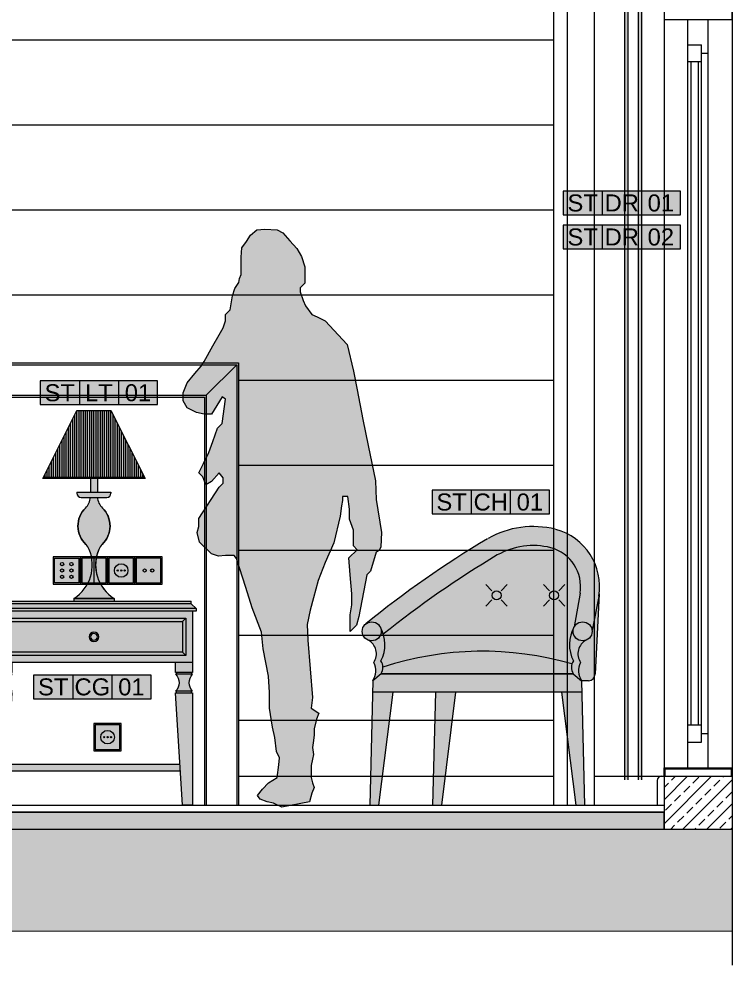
# Model space of a CAD drawing. Header units: centimetres. Extents: x -3207095 to 15275363, y -32656 to 4798027.
# Drawn here: x 706098.9 to 706413.2, y 4470486.1 to 4470903.3 of the extents above; entities that cross this region are included whole.
import ezdxf
from ezdxf.enums import TextEntityAlignment as Align

# ---------------------------------------------------------------- set-up
doc = ezdxf.new("R2010")
doc.units = ezdxf.units.CM
doc.linetypes.add('DUZ', pattern=[500, 500])
doc.layers.get('0').update_dxf_attribs({"color": 1, "linetype": 'DUZ'})
for name, color, linetype in [('a_duvar_gazbeton', 3, 'Continuous'), ('a_duvar_kagidi', 33, 'Continuous'), ('a_duvar_tarama', 253, 'Continuous'), ('a_gorunus', 233, 'Continuous'), ('a_kolon', 4, 'Continuous'), ('a_kolon_tarama', 252, 'Continuous'), ('a_mobilya', 1, 'Continuous'), ('a_mobilya_tarama', 253, 'Continuous'), ('a_olcu', 30, 'Continuous'), ('a_pencere', 5, 'Continuous'), ('a_yazi', 105, 'Continuous'), ('a_zemin_kaplama', 30, 'Continuous')]:
    doc.layers.add(name, color=color, linetype=linetype)
doc.layers.add('iç duvar', color=7, linetype='Continuous', lineweight=50)
doc.styles.add('KOD', font='arial.ttf')

# ---------------------------------------------------------------- blocks, each defined once
blk = doc.blocks.new('a_cerceve')
blk.add_line((4625, 0), (4745, 0))
for points in [[(0, 0), (0, 2679.999999999999), (4745, 2679.999999999999), (4745, 0)], [(80, 0), (80, 2599.999999999999), (4665, 2599.999999999999), (4665, 0)], [(120, 0), (120, 2559.999999999999), (4625, 2559.999999999999), (4625, 4.547473508864641e-13)]]:
    blk.add_lwpolyline(points)
blk = doc.blocks.new('a_komodin2')
at = {"true_color": 0xffffff}
h = blk.add_hatch(color=7, dxfattribs=at)
h.paths.add_polyline_path([(550.0000000000018, 450.0000000000018), (550.0000000000018, 540.0000000000018), (30, 540.0000000000018), (30.00000000000001, 450.0000000000019)], flags=0)
h.paths.add_polyline_path([(304.0000000000009, 495.0000000000018, -1), (276.0000000000009, 495.0000000000018, -1)], flags=0)
h.paths.add_polyline_path([(300.0000000000009, 495.0000000000018, -1), (280.0000000000009, 495.0000000000018, -1)], flags=0)
h.paths.add_polyline_path([(560.0000000000017, 440.0000000000017), (550.0000000000018, 450.0000000000018), (29.99999999999999, 450.0000000000018), (20.00000000000002, 440.0000000000018)], flags=16)
h.paths.add_polyline_path([(580.0000000000018, 420.0000000000019), (580.0000000000017, 570.0000000000018), (9.094947017729282e-13, 570.0000000000018), (0, 420.0000000000018)])
h.paths.add_polyline_path([(20, 440.0000000000018), (20, 550.0000000000017), (560.0000000000018, 550.0000000000018), (560.0000000000018, 440.0000000000018)], flags=16)
h.paths.add_polyline_path([(30, 450.0000000000019), (30, 540.0000000000018), (550.0000000000018, 540.0000000000018), (550.0000000000018, 450.0000000000019)], flags=0)
h.paths.add_polyline_path([(20, 440.0000000000018), (30, 450.0000000000018), (30, 540.0000000000018), (20, 550.0000000000018)], flags=0)
h.paths.add_polyline_path([(20, 550.0000000000018), (30.00000000000007, 540.0000000000018), (550.0000000000017, 540.0000000000018), (560.0000000000018, 550.0000000000018)], flags=0)
h.paths.add_polyline_path([(550.0000000000018, 450.0000000000018), (560.0000000000019, 440.0000000000017), (560.0000000000018, 550.0000000000018), (550.0000000000018, 540.0000000000018)], flags=16)
h.paths.add_polyline_path([(590.0000000000018, 570.0000000000019), (590.0000000000017, 578.0000000000018), (-10, 578.0000000000018), (-9.99999999999909, 570.0000000000018)])
h.paths.add_polyline_path([(590.0000000000018, 578.0000000000018), (576.0000000000001, 592.0000000000036), (3.999999999999075, 592.0000000000017), (-9.99999999999907, 578.0000000000019)])
h.paths.add_polyline_path([(576.0000000000018, 592.0000000000036), (576.0000000000036, 600.0000000000036), (3.999999999998181, 600.0000000000019), (3.999999999999091, 592.0000000000018)])
h.paths.add_polyline_path([(580.0000000000018, 390.0000000000018), (580.0000000000018, 420.0000000000019), (530.0000000000018, 420.0000000000019), (530.0000000000019, 390.0000000000019)])
h.paths.add_polyline_path([(577.0000000000018, 385.0000000000018), (577.0000000000018, 390.0000000000018), (533.0000000000018, 390.0000000000019), (533.0000000000018, 385.0000000000018)])
h.paths.add_polyline_path([(530.0000000000018, 385.0000000000018, -0.4000000000000293), (530.0000000000018, 335.0000000000018), (580.0000000000018, 335.0000000000018, -0.4000000000000293), (580.0000000000028, 385.0000000000018)])
h.paths.add_polyline_path([(533.0000000000018, 335.0000000000018), (533.0000000000018, 330.0000000000018), (577.0000000000018, 330.0000000000018), (577.0000000000018, 335.0000000000018)])
h.paths.add_polyline_path([(530.0000000000018, 330.0000000000018), (550.0000000000018, 1.818989403545858e-12), (580.0000000000019, -5.347430222565027e-27), (580.0000000000018, 330.0000000000018)])
h.paths.add_polyline_path([(0, 420.0000000000018), (0, 390.0000000000018), (50, 390.0000000000018), (50, 420.0000000000019)])
h.paths.add_polyline_path([(47, 390.0000000000018), (3, 390.0000000000019), (3, 385.0000000000018), (47, 385.0000000000019)])
h.paths.add_polyline_path([(0, 385.0000000000018, -0.4000000000000293), (-4.412470389070222e-12, 335.0000000000018), (50, 335.0000000000018, -0.4000000000000293), (50, 385.0000000000018)])
h.paths.add_polyline_path([(47, 330.0000000000018), (47, 335.0000000000018), (3, 335.0000000000018), (3, 330.0000000000018)])
h.paths.add_polyline_path([(0, 330.0000000000018), (0, -5.514537417020017e-26), (30, 1.818989403545747e-12), (50, 330.0000000000018)])
h = blk.add_hatch(color=7, dxfattribs=at)
h.paths.add_polyline_path([(550.0000000000018, 450.0000000000018), (550.0000000000018, 540.0000000000018), (30, 540.0000000000018), (30.00000000000001, 450.0000000000019)])
h.paths.add_polyline_path([(276.0000000000009, 495.0000000000018, -1), (304.0000000000009, 495.0000000000018, -1)], flags=16)
h.paths.add_polyline_path([(280.0000000000009, 495.0000000000018, -1), (300.0000000000009, 495.0000000000018, -1)], flags=0)
blk.add_hatch(color=7, dxfattribs=at).paths.add_polyline_path([(37.27272727272728, 120.0000000000018), (36.06060606060596, 99.99999999999999), (543.9393939393959, 99.99999999999817), (542.7272727272747, 120)])
for p, q in [((-9.99999999999909, 578.0000000000018), (3.999999999999091, 592.0000000000018)), ((576.0000000000036, 600.0000000000036), (3.999999999999091, 600.0000000000018)), ((3.999999999999091, 592.0000000000018), (3.999999999998181, 600.0000000000036)), ((3.999999999999091, 592.0000000000018), (576.0000000000018, 592.0000000000036)), ((576.0000000000018, 592.0000000000018), (576.0000000000036, 600.0000000000036)), ((590.0000000000018, 578.0000000000018), (576.0000000000018, 592.0000000000018)), ((-10, 578), (-9.99999999999909, 570.0000000000018)), ((-9.99999999999909, 578.0000000000018), (590.0000000000018, 578.0000000000018)), ((-9.99999999999909, 570.0000000000018), (590.0000000000018, 570.0000000000018)), ((9.094947017729282e-13, 570.0000000000018), (0, 420.0000000000018)), ((580.0000000000018, 570.0000000000018), (580.0000000000018, 420.0000000000018)), ((590.0000000000018, 578), (590.0000000000018, 570.0000000000018)), ((30, 540.0000000000018), (20, 550.0000000000018)), ((550.0000000000018, 540.0000000000018), (560.0000000000018, 550.0000000000018)), ((30, 450.0000000000018), (20, 440.0000000000018)), ((550.0000000000018, 450.0000000000018), (560.0000000000018, 440.0000000000018)), ((0, 420.0000000000018), (580.0000000000018, 420.0000000000018)), ((3, 390.0000000000018), (3, 385.0000000000018)), ((47, 390.0000000000018), (47, 385.0000000000018)), ((533.0000000000018, 390.0000000000018), (533.0000000000018, 385.0000000000018)), ((577.0000000000018, 390.0000000000018), (577.0000000000018, 385.0000000000018)), ((0, 385.0000000000018), (50, 385.0000000000018)), ((580.0000000000018, 385.0000000000018), (530.0000000000018, 385.0000000000018)), ((0, 335.0000000000018), (50, 335.0000000000018)), ((3, 330.0000000000055), (3, 335.0000000000055)), ((47, 330.0000000000055), (47, 335.0000000000055)), ((580.0000000000018, 335.0000000000018), (530.0000000000018, 335.0000000000018)), ((533.0000000000018, 330.0000000000055), (533.0000000000018, 335.0000000000055)), ((577.0000000000018, 330.0000000000055), (577.0000000000018, 335.0000000000055)), ((0, 330.0000000000018), (0, 1.818989403545856e-12)), ((50, 330.0000000000018), (0, 330.0000000000018)), ((30, 1.818989403545856e-12), (50, 330.0000000000018)), ((550.0000000000018, 1.818989403545856e-12), (530.0000000000018, 330.0000000000018)), ((530.0000000000018, 330.0000000000018), (580.0000000000018, 330.0000000000018)), ((580.0000000000018, 330.0000000000018), (580.0000000000018, 1.818989403545856e-12)), ((37.27272727272702, 120.0000000000018), (542.7272727272757, 120)), ((36.06060606060691, 100), (543.9393939393958, 99.99999999999818)), ((9.094947017729282e-13, 0), (30.00000000000182, 1.818989403545856e-12)), ((550.0000000000018, 1.818989403545856e-12), (580.0000000000018, 0))]:
    blk.add_line(p, q)
for points in [[(20, 440.0000000000018), (560.0000000000018, 440.0000000000018), (560.0000000000018, 550.0000000000018), (20, 550.0000000000018)], [(30, 450.0000000000018), (550.0000000000018, 450.0000000000018), (550.0000000000018, 540.0000000000018), (30, 540.0000000000018)]]:
    blk.add_lwpolyline(points, close=True)
for points in [[(0, 420.0000000000018), (0, 390.0000000000018), (50, 390.0000000000018), (50, 420.0000000000018)], [(580.0000000000018, 420.0000000000018), (580.0000000000018, 390.0000000000018), (530.0000000000018, 390.0000000000018), (530.0000000000018, 420.0000000000018)]]:
    blk.add_lwpolyline(points)
for radius in [14, 10]:
    blk.add_circle((290.0000000000009, 495.0000000000018), radius)
for centre, start, end in [((-26.25, 360.0000000000036), 316.3971810273251, 43.60281897267487), ((76.25, 360.0000000000036), 136.3971810273251, 223.6028189726749), ((503.7500000000018, 360.0000000000036), 316.3971810273251, 43.60281897267487), ((606.2500000000018, 360.0000000000036), 136.3971810273251, 223.6028189726749)]:
    blk.add_arc(centre, 36.24999999999809, start, end)
blk = doc.blocks.new('a_abajur1')
h = blk.add_hatch(color=255)
h.paths.add_polyline_path([(50.00000000003637, 559.9999999999964), (-49.99999999996361, 560.0000000000001), (-147.9999999999636, 363.9999999999999), (148.0000000000363, 364.0000000000001)])
h.paths.add_polyline_path([(-147.9999999999636, 364), (-149.9999999999636, 360), (150.0000000000363, 360.0000000000001), (148.0000000000363, 364)])
h.paths.add_polyline_path([(10.00000000003638, 360), (-9.99999999996362, 360), (-9.99999999996362, 320), (10.00000000003638, 320)])
h.paths.add_polyline_path([(-49.99999999996361, 320), (-49.99999999995998, 316.9999999999952, 0.4142135623729786), (-37.99999999995998, 305), (38.00000000004002, 305, 0.4142135623730951), (50.00000000004002, 317), (50.00000000003638, 320)])
h.paths.add_polyline_path([(59.10286907512637, 0), (59.10286907512636, 7.725167953492772), (-59.10286907513001, 7.725167953477651), (-59.10286907513001, 0)])
h = blk.add_hatch(color=256)
h.set_gradient(color1=(170, 163, 157), one_color=1, tint=1, name='SPHERICAL')
edge = h.paths.add_edge_path()
edge.add_line((59.10286907510385, 7.725167953492772), (-59.10286907504773, 7.725167953477651))
edge.add_arc((-121.3724852285196, 106.199195644806), 116.5102537361121, 302.3070331649047, 383.0102386055269)
edge.add_arc((-60.15411875801988, 132.1977621198983), 49.99999999974303, 23.01023860552681, 33.26641127025412)
edge.add_arc((-60.1541187587986, 132.1977621193874), 50.00000000067435, 33.2664112702541, 43.52258393470186)
edge.add_arc((27.17944192520725, 220.6332963992799), 74.33292294999815, 180.5580216480484, 226.5944957783923, ccw=False)
edge.add_arc((27.17944192482288, 220.6332963993544), 74.33292294961451, 134.5215475175833, 180.5580216481086, ccw=False)
edge.add_arc((-59.99999999996678, 309.2810297876191), 49.99999999999942, 314.5215475177043, 334.8049175142278)
edge.add_arc((-59.99999999996693, 309.2810297876193), 49.99999999999965, 334.8049175142276, 355.0882875107403)
edge.add_line((-10.18360928408425, 305), (10.18360928415628, 305))
edge.add_arc((60.00000000003622, 309.2810297876532), 49.99999999999983, 184.9117124892986, 225.4784524823047)
edge.add_arc((-27.17944192510955, 220.6332963992223), 74.3329229499823, 4.837374945054762e-11, 45.47845248230482, ccw=False)
edge.add_arc((-27.17944192496307, 220.6332963992223), 74.33292294983582, -46.59449577822659, 4.837374945054762e-11, ccw=False)
edge.add_arc((50.43560021878586, 138.5734830713883), 38.61798554750602, 133.4055042217733, 160.0616732376249)
edge.add_arc((121.3724852285991, 106.1991956448061), 116.5102537361116, 156.989761394521, 180)
edge.add_arc((121.3724852286001, 106.1991956448061), 116.5102537361126, 180, 197.3413641148012)
edge.add_arc((121.3724852285997, 106.199195644806), 116.5102537361122, 197.3413641148013, 237.6929668350813)
at = {"layer": 'a_mobilya_tarama'}
h = blk.add_hatch(dxfattribs=at)
h.set_pattern_fill('LINE', color=256, scale=50, angle=90, style=0)
h.set_pattern_definition([(90, (-30334.93289985716, 1322.436770506682), (-6.25, 3.827021247335479e-16), [])])
h.paths.add_polyline_path([(50.00000000003635, 559.9999999999964), (-49.99999999996363, 560.0000000000001), (-147.9999999999637, 363.9999999999999), (148.0000000000363, 364)])
for p, q in [((-147.9999999999636, 364), (148.0000000000364, 364)), ((-9.99999999996362, 360), (-9.99999999996362, 320)), ((10.00000000003638, 360), (10.00000000003638, 320)), ((-49.99999999996362, 320), (50.00000000003638, 320)), ((-49.99999999996362, 320), (-49.99999999995998, 316.9999999999952)), ((50.00000000003638, 320), (50.00000000004002, 317)), ((-37.99999999995998, 305), (38.00000000004002, 305)), ((-59.10286907513, 7.725167953425625), (-59.10286907513, 0)), ((-59.10286907513364, 7.725167953424261), (59.10286907512636, 7.725167953479286)), ((-59.10286907513, 0), (59.10286907512636, 0)), ((59.10286907512636, 7.725167953477467), (59.10286907512636, 0))]:
    blk.add_line(p, q)
blk.add_lwpolyline([(150.0000000000364, 360), (-149.9999999999636, 360), (-49.99999999996362, 560), (50.00000000003638, 559.9999999999964), (150.0000000000364, 360)])
blk.add_lwpolyline([(59.10286907510385, 7.725167953492772), (-59.10286907504774, 7.725167953477651, 0.3674489153047817), (-14.13236795186582, 151.7425428224429, 0.04478089291378531), (-18.34766508170247, 159.6243993724713, 0.04478089291256307), (-23.89896925508256, 166.6297840543629, -0.2036180408128811), (-47.14995565554071, 219.9093560885779, -0.2036180408137054), (-24.94112747582037, 273.6316895786392, 0.08873469781123534), (-14.7568203792887, 287.9959482089405, 0.0887346978111884), (-10.18360928408425, 305), (10.18360928415628, 305, 0.1788778523913778), (24.94112747589516, 273.6316895786675, -0.2010835148480165), (47.15348102487275, 220.6332963992852, -0.2061550811380983), (23.89896925537131, 166.6297840545709, 0.1168368065952106), (14.13236795190774, 151.7425428223532, 0.100739832702678), (4.86223149248751, 106.199195644806, 0.07581071109452893), (10.15810442322541, 71.47167445871442, 0.1779092650266336), (59.10286907510385, 7.725167953492772, 1.93659136221461)], format="xyb")
for centre, radius, start, end in [((-37.99999999995998, 317), 12, 180.0000000000261, 270), ((38.00000000004002, 317), 12, 270, 0), ((-59.99999999996726, 309.2810297876194), 50, 314.5215475177045, 355.0882875107508), ((60.00000000003638, 309.2810297876533), 50, 184.9117124892881, 225.4784524823046), ((27.17944192520736, 220.63329639928), 74.33292294999825, 134.5215475177045, 226.5944957783923), ((-27.17944192510913, 220.6332963992852), 74.33292294998188, 313.4055042218218, 45.47845248230464), ((-121.3724852285195, 106.199195644806), 116.510253736112, 302.3070331649047, 23.01023860552686), ((-60.15411875825157, 132.197762119783), 50, 23.01023860552686, 43.52258393491108), ((121.3724852285995, 106.199195644806), 116.510253736112, 156.9897613945211, 237.6929668350814), ((60.15411875833161, 132.197762119783), 50, 136.4774160652986, 156.9897613945211)]:
    blk.add_arc(centre, radius, start, end)
blk = doc.blocks.new('a_perde_kesit')
h = blk.add_hatch(color=255)
h.paths.add_polyline_path([(29.25000000002183, 9.094947017729282e-13), (-29.2500000000291, 0), (-29.2500000000291, -20.00000000000091), (-25.25000000001455, -20), (-25.25000000001455, -18.0000000000291), (-27.25000000005821, -18.0000000000291), (-27.25000000005821, -10.99999999998545), (-11.25, -10.99999999998545), (-11.25, -18.00000000002819), (-13.2499999999709, -18.0000000000291), (-13.2499999999709, -20), (-9.250000000029104, -20), (-9.250000000029104, -10.99999999998545), (12.24999999991269, -10.99999999998545), (12.24999999991269, -20), (16.25, -20), (16.25, -18.0000000000291), (14.24999999995634, -18.0000000000291), (14.24999999995634, -10.99999999998545), (27.24999999998545, -10.99999999998545), (27.24999999998545, -18.0000000000291), (25.24999999994179, -18.0000000000291), (25.24999999994179, -20), (29.24999999995634, -20.00000000000091)])
h.paths.add_polyline_path([(-17.25000000002183, -12.5), (-21.25000000003638, -12.5), (-21.25000000003638, -20.50000000003001), (-17.25000000002183, -20.50000000003092)])
h.paths.add_polyline_path([(22.74999999997817, -12.50000000000091), (18.74999999996362, -12.50000000000091), (18.74999999996362, -20.5000000000291), (22.74999999997817, -20.50000000003001)])
h.paths.add_polyline_path([(26.74999999999272, -11.50000000001364), (14.74999999998545, -11.50000000001364), (14.74999999998545, -12.50000000000091), (26.74999999999272, -12.50000000000091)], flags=17)
h.paths.add_polyline_path([(-13.25000000000728, -11.50000000001364), (-25.25000000001455, -11.50000000001455), (-25.25000000001455, -12.50000000000091), (-13.25000000000728, -12.49999999999909)], flags=17)
h.paths.add_polyline_path([(-13.25000000000728, -20.5000000000291), (-25.25000000001455, -20.50000000003001), (-25.25000000000728, -21.50000000001364), (-13.25000000000728, -21.50000000001455)])
h.paths.add_polyline_path([(-18.75000000003638, -21.50000000001455), (-19.75000000002183, -21.50000000001455), (-19.75000000002183, -33.5000000000573), (-18.75000000003638, -33.5000000000573)])
h.paths.add_polyline_path([(26.75, -20.5000000000291), (14.74999999998545, -20.5000000000291), (14.74999999998545, -21.50000000001455), (26.74999999999272, -21.50000000001455)])
h.paths.add_polyline_path([(21.24999999996362, -21.50000000001364), (20.24999999998545, -21.50000000001364), (20.24999999997817, -33.50000000005821), (21.24999999996362, -33.5000000000573)])
for points in [[(29.2500000000291, 0), (29.24999999995634, -20), (25.24999999994179, -20), (25.24999999994179, -18.0000000000291), (27.24999999998545, -18.0000000000291), (27.24999999998545, -10.99999999998545), (14.24999999995634, -10.99999999998545), (14.24999999995634, -18.0000000000291), (16.25, -18.0000000000291), (16.25, -20), (12.24999999991269, -20), (12.24999999991269, -10.99999999998545), (-9.250000000029104, -10.99999999998545), (-9.250000000029104, -20), (-13.2499999999709, -20), (-13.2499999999709, -18.0000000000291), (-11.25, -18.0000000000291), (-11.25, -10.99999999998545), (-27.25000000005821, -10.99999999998545), (-27.25000000005821, -18.0000000000291), (-25.25000000001455, -18.0000000000291), (-25.25000000001455, -20), (-29.2500000000291, -20), (-29.2500000000291, 0), (29.2500000000291, 0)], [(-14.71884820013656, -2780.000000000073), (-14.7188482000638, -34.50000000004366), (-23.78115179984889, -34.50000000004366), (-23.78115179992164, -2780.000000000073)], [(25.28115179979068, -2780.000000000073), (25.28115179986344, -34.50000000004366), (16.21884820007836, -34.50000000004366), (16.2188482000056, -2780.000000000073)]]:
    blk.add_lwpolyline(points)
for points in [[(-13.25000000000728, -12.5), (-25.25000000001455, -12.5), (-25.25000000001455, -11.50000000001455), (-13.25000000000728, -11.50000000001455)], [(-13.25000000000728, -21.50000000001455), (-25.25000000001455, -21.50000000001455), (-25.25000000001455, -20.5000000000291), (-13.25000000000728, -20.5000000000291)], [(-17.25000000002183, -20.5000000000291), (-21.25000000003638, -20.5000000000291), (-21.25000000003638, -12.5), (-17.25000000002183, -12.5)], [(-19.75000000002183, -33.50000000005821), (-19.75000000002183, -21.50000000001455), (-18.75000000003638, -21.50000000001455), (-18.75000000003638, -33.50000000005821)], [(26.74999999999272, -12.5), (14.74999999998545, -12.5), (14.74999999998545, -11.50000000001455), (26.74999999999272, -11.50000000001455)], [(26.74999999999272, -21.50000000001455), (14.74999999998545, -21.50000000001455), (14.74999999998545, -20.5000000000291), (26.74999999999272, -20.5000000000291)], [(22.74999999997817, -20.5000000000291), (18.74999999996362, -20.5000000000291), (18.74999999996362, -12.5), (22.74999999997817, -12.5)], [(20.24999999997817, -33.50000000005821), (20.24999999997817, -21.50000000001455), (21.24999999996362, -21.50000000001455), (21.24999999996362, -33.50000000005821)]]:
    blk.add_lwpolyline(points, close=True)
at = {"color": 255}
for points in [[(-23.78115179992164, -2780.000000000073), (-14.7188482000638, -2780.000000000073), (-23.78115179984889, -34.50000000004366), (-14.7188482000638, -34.50000000004366)], [(16.2188482000056, -2780.000000000073), (25.28115179986344, -2780.000000000073), (16.21884820007836, -34.50000000004366), (25.28115179986344, -34.50000000004366)]]:
    blk.add_solid(points, dxfattribs=at)
blk = doc.blocks.new('a_koltuk2')
h = blk.add_hatch(color=255)
h.paths.add_polyline_path([(546.086355527088, 811.1234376290249, 0.191853336777153), (346.8807803183372, 783.9105763064517, 0.03625143077564212), (-11.74974681981621, 532.8072893276658, -0.4700352895743529), (30.4029356080755, 524.3927004878551, -0.05687523722246807), (39.88959762686864, 502.9283451000647, -0.03407716052741012), (374.9121166103214, 735.626546105138, -0.1904125784668166), (532.0738329810338, 757.0800481011374, -0.3823807143999543), (618.1620344187941, 623.5238918404857), (601.0491750365727, 524.3927004881643, -0.7305193008326275), (653.3148881759589, 514.5564307456534), (673.1929882010991, 614.1171016421004, 0.01553408486850744), (674.6065386223054, 624.8900005798014), (675.4699262887007, 642.2472359246285, 0.3390390539846399)])
h.paths.add_polyline_path([(-11.74974681923413, 532.8072893281369, 7.292870834053034e-06), (-11.81813605567731, 532.7516081950562, 0.2251658222531461), (-22.07346292820512, 511.1333507757809, 1), (33.75321039237679, 511.1333507757809, 0.6313268641246537)])
h = blk.add_hatch(color=255)
h.paths.add_polyline_path([(618.1620344187832, 623.5238918404284, 0.3823807144003353), (532.0738329809355, 757.0800481011643, 0.1904125784666709), (374.9121166103418, 735.6265461051489, 0.03407716052741194), (39.8895976268676, 502.9283451000647, -0.1982758159332381), (32.87489540136768, 424.2697695747329, -0.1448244936652058), (38.80409976284428, 405.7254076586204, -0.15102576109293), (594.1972332452528, 415.1972790905083, -0.07380054347136157), (598.5772152431215, 424.2697695747451, -0.2580612052562949), (601.0491750365618, 524.3927004880989)])
h.paths.add_polyline_path([(359.4048887353201, 616.7569435813657, -1), (385.8806023795842, 616.7569435813657, -1)], flags=16)
h.paths.add_polyline_path([(528.554742446453, 616.7569435813657, -1), (555.030456090717, 616.7569435813657, -1)], flags=16)
h.paths.add_polyline_path([(38.80409976284427, 405.7254076586202, 0.1448244936652074), (32.87489540136769, 424.2697695747329, 0.2580612052556005), (30.40293560807509, 524.3927004878544, -0.1243817882039089), (33.75321039237679, 511.1333507757809, -0.5362328584891585), (-4.979982134506468, 485.4023367550138, -0.4437433960239495), (12.0623731455931, 419.5693929006511, -0.2622441448503814), (9.040214278616496, 365.9788281365738), (34.00319926172964, 386.0716644077329), (597.4489113827512, 386.0716644077329), (622.4118963648215, 365.9788281382263, -0.2622441448407284), (619.3897374988961, 419.5693929006385, -0.443743396024039), (636.4320927789861, 485.4023367550133, -0.5362328584891428), (597.6989002521041, 511.1333507757809, -0.1243817882006013), (601.049175036233, 524.3927004875344, 0.2580612052546102), (598.5772152431215, 424.2697695747449, 0.07380054347135818), (594.197233245253, 415.1972790905086, 0.1510257610929301)])
h.paths.add_polyline_path([(622.4118963648193, 365.9788281382281), (597.4489113827512, 386.071664407733), (34.00319926172967, 386.0716644077328), (9.040214279641079, 365.9788281373986), (8.196960723855915, 331.8410368613713), (623.2551499206248, 331.8410368613713)])
h.paths.add_polyline_path([(67.49506355654034, 331.8410368613713), (8.196960723855913, 331.8410368613713), (-4.385206653764793e-14, 0), (26.07892188358892, 0)])
h.paths.add_polyline_path([(252.289839435409, 331.8410368613713), (192.9917366027258, 331.8410368613713), (184.794775878876, 0), (210.8736977624612, 0)])
h.paths.add_polyline_path([(623.2551499206248, 331.8410368613713), (563.957047087944, 331.8410368613713), (605.3731887608918, 0), (631.4521106444809, 0)])
h.paths.add_polyline_path([(597.6989002521041, 511.1333507757809, 1), (653.525573572686, 511.1333507757809, 1)])
h = blk.add_hatch(color=255)
h.paths.add_polyline_path([(385.8806023795842, 616.7569435813657, 1), (359.4048887353201, 616.7569435813657, 1)])
h.paths.add_polyline_path([(555.030456090717, 616.7569435813657, 1), (528.554742446453, 616.7569435813657, 1)])
blk.add_hatch(color=255).paths.add_polyline_path([(674.2393320474112, 621.5359798426871, -0.010710390617558), (673.1929917470443, 614.1171234025669), (653.3152254390225, 514.5537002029978, -0.03072048958788439), (653.525573572686, 511.1333507757809, -0.3018859666671517), (636.4320927789886, 485.4023367550144, 0.4437433960240489), (619.3897374988956, 419.5693929006393, 0.262244144843187), (622.4118963650944, 365.9788281378023), (642.6978355060237, 365.9788281375913, 0.3997301942743452), (662.6731384289087, 384.9852119404622)])
at = {"ltscale": 0.5}
for p, q in [((359.2093575576364, 630.1903315811824), (341.0697449018735, 648.3299442369453)), ((386.0761335572679, 630.1903315811824), (404.2157462130308, 648.3299442369453)), ((528.3592112687693, 630.1903315811824), (510.2195986130064, 648.3299442369453)), ((555.2259872684008, 630.1903315811824), (573.3655999241637, 648.3299442369453)), ((618.1620344187832, 623.5238918404284), (601.0491750365618, 524.3927004880989)), ((673.1750163534089, 614.0270885517648), (653.3152254390225, 514.5537002029978)), ((674.2393320474112, 621.5359798426871), (662.6731384289087, 384.9852119404622)), ((359.2093575576364, 603.3235555815518), (341.0697449018735, 585.1839429257889)), ((386.0761335572679, 603.3235555815518), (404.2157462130308, 585.1839429257889)), ((528.3592112687693, 603.3235555815518), (510.2195986130064, 585.1839429257889)), ((555.2259872684008, 603.3235555815518), (573.3655999241637, 585.1839429257889)), ((33.13295028552966, 505.281655657398), (33.1329502855333, 505.2816556573998)), ((9.040214279641077, 365.9788281373985), (0, 1.818989403545856e-12)), ((34.00319926172961, 386.0716644077329), (9.040214279641077, 365.9788281373985)), ((597.4489113827512, 386.0716644077329), (34.00319926172961, 386.0716644077329)), ((34.00319926172961, 386.0716644077329), (597.4489113827512, 386.0716644077329)), ((597.4489113827512, 386.0716644077329), (622.4118963648216, 365.9788281382262)), ((642.6978355060237, 365.9788281375913), (622.4118963650944, 365.9788281378023)), ((622.4118963648398, 365.9788281373985), (631.4521106444809, 1.818989403545856e-12)), ((623.2551499206274, 331.8410368613713), (8.196960723853408, 331.8410368613713)), ((67.49506355654012, 331.8410368613695), (26.07892188358892, 0)), ((192.9917366027257, 331.8410368613713), (184.794775878876, 0)), ((252.2898394354088, 331.8410368613695), (210.8736977624612, 0)), ((563.9570470879444, 331.8410368613695), (605.3731887608919, 0)), ((0, 0), (26.07892188358892, 0)), ((184.794775878876, 0), (210.8736977624612, 0)), ((605.3731887608919, 0), (631.4521106444772, 0))]:
    blk.add_line(p, q, dxfattribs=at)
for centre, radius in [((372.6427455574521, 616.7569435813657), 13.23785682213202), ((541.792599268585, 616.7569435813657), 13.23785682213202), ((5.839873732085834, 511.1333507757809), 27.91333666029095), ((625.612236912395, 511.1333507757809), 27.91333666029095)]:
    blk.add_circle(centre, radius, dxfattribs=at)
for centre, radius, start, end in [((480.638848787381, 547.4910251200054), 271.6347272786934, 76.2116068701538, 119.3347297948007), ((500.5664218533529, 642.2472359246276), 174.9035044353478, 350.9534125392178, 74.65697276411908), ((1896.968261360875, -1811.607212973082), 3023.157917369075, 120.8600732283242, 129.1526197858546), ((480.638848787381, 547.4910251200054), 215.8080539581107, 76.2116068701538, 119.3347297948007), ((500.5664218533529, 642.2472359246276), 119.076831114765, 350.9534125392178, 74.65697276411908), ((1912.560382986725, -1835.691424623086), 2996.00372123939, 120.8794256499117, 128.6863145650691), ((-58.89695717575887, 472.0959724887798), 103.4863208864507, 332.4740698537242, 30.35453483500277), ((690.3490678202543, 472.0959724887798), 103.4863208864507, 149.645465164247, 207.5259301462758), ((-26.24510540242409, 444.7750031705364), 45.85614137478364, 326.6558253197878, 62.37157986893459), ((657.6972160469049, 444.7750031705364), 45.85614137478364, 117.6284201315314, 213.3441746799235), ((331.8222737721771, -487.9371971698529), 940.4746150580436, 73.80057690718382, 108.1535187373602), ((-37.02368162973653, 395.4570293161378), 54.68863548342036, 327.3831325953219, 26.16148709981371), ((4.499132555607503, 404.9771074674209), 34.31312763747629, 328.2874514731208, 34.21175771441113), ((626.9529780888734, 404.9771074674209), 34.31312763747629, 145.7882422849235, 211.7125485268792), ((668.4757922742319, 395.4570293161378), 54.68863548342036, 153.8385128997202, 212.6168674046782), ((642.6978355062311, 385.9788281375913), 20, 269.9999999993747, 357.1523270226073)]:
    blk.add_arc(centre, radius, start, end, dxfattribs=at)
blk = doc.blocks.new('a_insan2')
blk.add_hatch(color=255).paths.add_polyline_path([(0.2213794453891751, 1.226830684296828), (0.2098468170543125, 1.282178810827646), (0.1913985299379419, 1.360582398477618), (0.1268262598496223, 1.429768372936905), (0.1037675335464893, 1.441294470904722), (0.08762446602395368, 1.448219925236117), (0.06917617890849226, 1.473583871132632), (0.06226052012789309, 1.489723673471191), (0.05303964175345754, 1.515090884551228), (0.05303964175345754, 1.526620247702567), (0.06687095931465592, 1.540454830447743), (0.06687095931465592, 1.570439011081817), (0.06687095931465592, 1.588884033013983), (0.05765008094112997, 1.618868213648284), (0.04381223301243096, 1.641926939951192), (0.02305872630313388, 1.664985666254097), (0.002298689226336592, 1.688047657740526), (-0.0138378479286985, 1.697271801298484), (-0.0507409525271212, 1.699580286075616), (-0.07379967883025548, 1.697271801298484), (-0.0922479659457165, 1.6811319989597), (-0.1037805942805779, 1.662680446660489), (-0.1176119118417773, 1.644235424728322), (-0.1199171314356136, 1.616559728871152), (-0.1199171314356136, 1.60502710053629), (-0.1199171314356136, 1.565828571894826), (-0.1245275706232859, 1.554295943559737), (-0.1268393205837128, 1.542763315224875), (-0.1383654185510751, 1.524318293292708), (-0.1452876076991743, 1.503558256216138), (-0.1522032664797734, 1.462054507981065), (-0.1660411144084719, 1.448219925236117), (-0.1660411144084719, 1.429768372936906), (-0.1729567731890712, 1.409011601044084), (-0.1844894015248381, 1.388258094334808), (-0.2029376886403005, 1.355971959290405), (-0.2283016345363651, 1.309851241501064), (-0.2375290432783, 1.296016658756117), (-0.2559773303937601, 1.275259886863298), (-0.2790425870634861, 1.247587456189649), (-0.2905686850317579, 1.21760654073887), (-0.2905686850317579, 1.194551079619714), (-0.2790425870634862, 1.173791042543144), (-0.251366891206999, 1.159959724981718), (-0.2283016345363651, 1.155342755427455), (-0.2075481278270673, 1.155342755427455), (-0.1752685231504073, 1.206080442771054), (-0.1660411144084719, 1.199158253623182), (-0.1752685231504075, 1.127670324753808), (-0.1890998407116059, 1.113835742008859), (-0.2029376886403065, 1.074633948183868), (-0.2144703169751664, 1.042347813139486), (-0.2306133844977012, 1.010061678095326), (-0.2444447020588996, 0.9823892474216792), (-0.2329120737240374, 0.9708566190865895), (-0.2236911953496019, 0.9478044231509556), (-0.207548127827067, 0.9570253015251639), (-0.1844894015248428, 0.9823892474216791), (-0.1729567731890711, 0.9685513994932081), (-0.1729567731890711, 0.9524148623381734), (-0.1844894015248431, 0.9408822340030838), (-0.2444447020588996, 0.8486342680573671), (-0.2444447020588995, 0.8255820721215057), (-0.2490616716131625, 0.8071272546387717), (-0.2421394824650634, 0.7794515587816022), (-0.2075481278270672, 0.7448667345108789), (-0.1867946211177697, 0.7379445453630069), (-0.1660411144084723, 0.7402562953236612), (-0.1406771685124114, 0.7402562953236611), (-0.133754979364312, 0.7310354169494531), (-0.1060792835069159, 0.645696579417293), (-0.08763752675895382, 0.5857478092500514), (-0.05996183090155682, 0.5142533500136323), (-0.05535139171388438, 0.4658241474471652), (-0.03920832419225917, 0.3851218705708561), (-0.03689657423183234, 0.3366926680043889), (-0.03689657423183235, 0.2905752153985759), (-0.02767569585739695, 0.2352238236842369), (-0.02076003707679774, 0.2052494386007311), (-0.01614959788912529, 0.1637293644478177), (-0.00692871951468987, 0.1452876076991743), (-0.009220878374435441, 0.1245341009898765), (-0.01383784792869846, 0.08762446602418093), (-0.03920832419225916, 0.07149445923641909), (-0.05765008094112992, 0.05303964175345752), (-0.07148792886891898, 0.03459788500504148), (-0.06457227008831978, 0.02306525666995185), (-0.04381876337902211, 0.01614306752207994), (-0.0253704762635607, 0.01153262833486224), (0, 0), (0.08070880724335439, 0.01614306752207995), (0.08762446602395357, 0.04150701341859533), (0.09454665517205285, 0.05766314167499331), (0.08992968561778984, 0.07149445923641884), (0.08532577679761744, 0.08762446602418095), (0.08532577679761744, 0.103780594280579), (0.08532577679761744, 0.1222223510292224), (0.08992968561778979, 0.1406641077778658), (0.09223490521162603, 0.1545084860736097), (0.08992968561778979, 0.1752619927829073), (0.09223490521162599, 0.1960154994922043), (0.09454665517205287, 0.212158567014285), (0.09454665517205285, 0.2306133844972464), (0.101462313952652, 0.2582760196200979), (0.1083845031007513, 0.276730837102832), (0.08532577679761742, 0.2905752153985759), (0.0899296856177898, 0.3228613504429632), (0.07609836805659138, 0.4912011540779987), (0.0737866180961646, 0.5373186066835843), (0.08301402683719052, 0.5788256201021793), (0.09223490521162618, 0.6157221943337851), (0.106079283506915, 0.6664631468609058), (0.1268262598496221, 0.7194897278802728), (0.1521967361131829, 0.777152869555266), (0.1706450232286443, 0.8555564572052391), (0.1752554624163164, 0.8855308422887435), (0.1775672123767436, 0.9016739098110521), (0.1775672123767436, 0.9132065381459143), (0.1937037495317781, 0.9132065381459142), (0.1983207190860412, 0.8763099639145369), (0.1983207190860412, 0.8463355788308035), (0.2098468170543129, 0.8140494437866438), (0.2098468170543129, 0.76791893044674), (0.2213794453891751, 0.7563993628459685), (0.196015499492205, 0.7333341061757892), (0.2006259386798773, 0.6826062143829872), (0.2052429082341405, 0.6272548226686464), (0.2052429082341405, 0.5949686876244868), (0.2006259386798774, 0.5649943025407538), (0.2006259386798774, 0.5165650999742867), (0.2190742257953389, 0.5350068567229301), (0.2259898845759382, 0.5603838633537638), (0.2490551412456625, 0.682606214382986), (0.2605812392139342, 0.6941257819837573), (0.2767243067364688, 0.7494771736980964), (0.2859517154774949, 0.7540876128850867), (0.2905621546642579, 0.7656202412201764), (0.2928673742580941, 0.8071272546387717), (0.2767243067364689, 0.9039856597717056), (0.2744190871426326, 0.9593239907517273), (0.253665580433335, 1.063104585032532), (0.2375225129108006, 1.139199687905373)])
blk.add_lwpolyline([(-0.05074095252712141, 1.699580286075616), (-0.01383784792869847, 1.697271801298484), (0.002298689226336137, 1.688047657740526), (0.02305872630313388, 1.664985666254097), (0.04381223301243153, 1.64192693995119), (0.05765008094113, 1.618868213648284), (0.06687095931465592, 1.588884033013983), (0.06687095931465592, 1.570439011081817), (0.06687095931465592, 1.540454830447743), (0.05303964175345754, 1.526620247702567), (0.05303964175345754, 1.515090884551228), (0.06226052012789296, 1.48972367347119), (0.06917617890849215, 1.473583871132632), (0.08762446602395357, 1.448219925236117), (0.1037675335464883, 1.441294470904722), (0.1268262598496221, 1.429768372936906), (0.1913985299379419, 1.360582398477618), (0.2098468170543129, 1.282178810827645), (0.2213794453891751, 1.226830684296829), (0.2375225129108003, 1.139199687905375), (0.253665580433335, 1.063104585032534), (0.2744190871426326, 0.9593239907517273), (0.2767243067364689, 0.9039856597717062), (0.2928673742580941, 0.8071272546387718), (0.2905621546642578, 0.7656202412201765), (0.2859517154774949, 0.7540876128850869), (0.2767243067364689, 0.7494771736980965), (0.2605812392139342, 0.6941257819837574), (0.2490551412456625, 0.6826062143829859), (0.225989884575938, 0.5603838633537634), (0.2190742257953389, 0.53500685672293), (0.2006259386798774, 0.5165650999742866), (0.2006259386798774, 0.5649943025407538), (0.2052429082341405, 0.5949686876244868), (0.2052429082341405, 0.6272548226686467), (0.2006259386798774, 0.6826062143829859), (0.196015499492205, 0.7333341061757892), (0.2213794453891751, 0.7563993628459684), (0.2098468170543129, 0.76791893044674), (0.2098468170543129, 0.8140494437866437), (0.1983207190860412, 0.8463355788308036), (0.1983207190860412, 0.8763099639145366), (0.1937037495317782, 0.9132065381459142), (0.1775672123767436, 0.9132065381459142), (0.1775672123767436, 0.901673909811052), (0.1752554624163167, 0.8855308422887447), (0.1706450232286443, 0.855556457205239), (0.1521967361131829, 0.7771528695552661), (0.1268262598496221, 0.7194897278802728), (0.1060792835069151, 0.6664631468609059), (0.09223490521162603, 0.6157221943337845), (0.08301402683719061, 0.5788256201021795), (0.0737866180961646, 0.5373186066835842), (0.07609836805659143, 0.4912011540779986), (0.0899296856177898, 0.3228613504429632), (0.08532577679761744, 0.2905752153985759), (0.1083845031007513, 0.2767308371028321), (0.101462313952652, 0.2582760196200979), (0.09454665517205285, 0.2306133844972464), (0.09454665517205285, 0.2121585670142849), (0.09223490521162603, 0.196015499492205), (0.0899296856177898, 0.1752619927829073), (0.09223490521162603, 0.1545084860736097), (0.0899296856177898, 0.1406641077778659), (0.08532577679761744, 0.1222223510292224), (0.08532577679761744, 0.103780594280579), (0.08532577679761744, 0.08762446602418095), (0.0899296856177898, 0.07149445923641906), (0.09454665517205285, 0.05766314167499331), (0.08762446602395357, 0.04150701341859531), (0.08070880724335439, 0.01614306752207995), (0, 0), (-0.0253704762635607, 0.01153262833486224), (-0.04381876337902213, 0.01614306752207995), (-0.06457227008831978, 0.02306525666995185), (-0.07148792886891897, 0.03459788500504146), (-0.05765008094113, 0.05303964175345754), (-0.03920832419225917, 0.07149445923641906), (-0.01383784792869847, 0.08762446602418095), (-0.009220878374435415, 0.1245341009898766), (-0.006928719514689874, 0.1452876076991743), (-0.01614959788912529, 0.1637293644478177), (-0.02076003707679774, 0.2052494386007311), (-0.02767569585739693, 0.2352238236842368), (-0.03689657423183235, 0.2905752153985759), (-0.03689657423183235, 0.3366926680043889), (-0.03920832419225917, 0.3851218705708561), (-0.05535139171388437, 0.4658241474471652), (-0.05996183090155682, 0.5142533500136324), (-0.08763752675895375, 0.5857478092500514), (-0.1060792835069151, 0.6456965794172902), (-0.133754979364312, 0.7310354169494531), (-0.1406771685124113, 0.7402562953236611), (-0.1660411144084719, 0.7402562953236611), (-0.1867946211177696, 0.7379445453630069), (-0.2075481278270672, 0.7448667345108788), (-0.2421394824650633, 0.7794515587816022), (-0.2490616716131626, 0.8071272546387718), (-0.2444447020588996, 0.8255820721215059), (-0.2444447020588996, 0.8486342680573671), (-0.1844894015248428, 0.9408822340030838), (-0.1729567731890711, 0.9524148623381734), (-0.1729567731890711, 0.968551399493208), (-0.1844894015248428, 0.9823892474216791), (-0.2075481278270672, 0.9570253015251637), (-0.2236911953496019, 0.9478044231509557), (-0.2329120737240373, 0.9708566190865895), (-0.2444447020588996, 0.9823892474216791), (-0.2306133844977012, 1.010061678095326), (-0.2144703169751665, 1.042347813139486), (-0.2029376886403043, 1.074633948183873), (-0.1890998407116058, 1.11383574200886), (-0.1752685231504074, 1.127670324753808), (-0.1660411144084719, 1.199158253623182), (-0.1752685231504074, 1.206080442771054), (-0.2075481278270672, 1.155342755427455), (-0.2283016345363649, 1.155342755427455), (-0.2513668912069988, 1.159959724981718), (-0.2790425870634863, 1.173791042543144), (-0.2905686850317579, 1.194551079619714), (-0.2905686850317579, 1.217606540738871), (-0.2790425870634863, 1.247587456189649), (-0.2559773303937618, 1.275259886863296), (-0.2375290432783004, 1.296016658756116), (-0.2283016345363649, 1.309851241501065), (-0.2029376886403043, 1.3559719592904), (-0.1844894015248428, 1.388258094334788), (-0.1729567731890711, 1.409011601044085), (-0.1660411144084719, 1.429768372936906), (-0.1660411144084719, 1.448219925236117), (-0.1522032664797734, 1.462054507981065), (-0.1452876076991743, 1.503558256216138), (-0.138365418551075, 1.524318293292708), (-0.1268393205837128, 1.542763315224875), (-0.124527570623286, 1.554295943559737), (-0.1199171314356136, 1.565828571894826), (-0.1199171314356136, 1.60502710053629), (-0.1199171314356136, 1.616559728871152), (-0.1176119118417773, 1.644235424728322), (-0.103780594280579, 1.662680446660488), (-0.09224796594571671, 1.6811319989597), (-0.07379967883025529, 1.697271801298484), (-0.05074095252712141, 1.699580286075616)])
blk = doc.blocks.new('anahtar')
at = {"true_color": 0xffffff}
blk.add_hatch(color=7, dxfattribs=at).paths.add_polyline_path([(151900.2369947299, 3409.772384801075), (151827.556154984, 3409.772384801075), (151827.556154984, 3329.772384801075), (151888.2438952821, 3329.772384801075, 0.009697327367275332), (151890.3464423746, 3333.772384801075), (151831.556154984, 3333.772384801075), (151831.556154984, 3405.772384801075), (151900.9990318485, 3405.772384801075, 0.008737968139953534)])
h = blk.add_hatch(color=7, dxfattribs=at)
h.paths.add_polyline_path([(151907.556154984, 3409.772384801075), (151827.556154984, 3409.772384801075), (151827.556154984, 3329.772384801075), (151907.556154984, 3329.772384801075)])
h.paths.add_polyline_path([(151903.556154984, 3333.772384801075), (151831.556154984, 3333.772384801075), (151831.556154984, 3405.772384801075), (151903.556154984, 3405.772384801075)], flags=16)
h = blk.add_hatch(color=7, dxfattribs=at)
h.paths.add_polyline_path([(151903.556154984, 3405.772384801075), (151867.556154984, 3405.772384801075), (151867.556154984, 3333.772384801075), (151903.556154984, 3333.772384801075)])
h.paths.add_polyline_path([(151867.556154984, 3405.772384801075), (151831.556154984, 3405.772384801075), (151831.556154984, 3333.772384801075), (151867.556154984, 3333.772384801075)])
at = {"layer": 'a_mobilya'}
blk.add_line((151867.556154984, 3405.772384801075), (151867.556154984, 3333.772384801075), dxfattribs=at)
for points in [[(151827.556154984, 3329.772384801075), (151907.556154984, 3329.772384801075), (151907.556154984, 3409.772384801075), (151827.556154984, 3409.772384801075)], [(151831.556154984, 3333.772384801075), (151903.556154984, 3333.772384801075), (151903.556154984, 3405.772384801075), (151831.556154984, 3405.772384801075)]]:
    blk.add_lwpolyline(points, close=True, dxfattribs=at)
blk = doc.blocks.new('a_priz')
at = {"true_color": 0xffffff}
blk.add_hatch(color=7, dxfattribs=at).paths.add_polyline_path([(-40, 0), (40, 0), (40, 80), (-40, 80)])
for points in [[(-40, 0), (40, 0), (40, 80), (-40, 80)], [(-36, 4), (36, 4), (36, 76), (-36, 76)]]:
    blk.add_lwpolyline(points, close=True)
for centre, radius in [((0, 40), 20), ((-10, 40), 2), ((0, 40), 2), ((10, 40), 2)]:
    blk.add_circle(centre, radius)
blk = doc.blocks.new('tel')
at = {"true_color": 0xffffff}
h = blk.add_hatch(color=7, dxfattribs=at)
h.paths.add_polyline_path([(152067.556154984, 3409.772384801075), (151987.556154984, 3409.772384801074), (151987.556154984, 3329.772384801075), (152067.556154984, 3329.772384801075)])
h.paths.add_polyline_path([(152063.556154984, 3405.772384801074), (152063.556154984, 3333.772384801075), (151991.556154984, 3333.772384801075), (151991.556154984, 3405.772384801075)], flags=16)
h.paths.add_polyline_path([(152043.4335716034, 3369.772384801075, -1), (152033.9114601575, 3369.772384801075, -1)], flags=0)
h.paths.add_polyline_path([(152021.2008498106, 3369.772384801075, -1), (152011.6787383647, 3369.772384801075, -1)], flags=0)
h = blk.add_hatch(color=7, dxfattribs=at)
h.paths.add_polyline_path([(152063.556154984, 3405.772384801075), (152027.556154984, 3405.772384801075), (152027.556154984, 3333.772384801075), (152063.556154984, 3333.772384801075)])
h.paths.add_polyline_path([(152027.556154984, 3405.772384801075), (151991.556154984, 3405.772384801075), (151991.556154984, 3333.772384801075), (152027.556154984, 3333.772384801075)])
at = {"layer": 'a_mobilya'}
for points in [[(151987.556154984, 3329.772384801075), (152067.556154984, 3329.772384801075), (152067.556154984, 3409.772384801075), (151987.556154984, 3409.772384801075)], [(151991.556154984, 3333.772384801075), (152063.556154984, 3333.772384801075), (152063.556154984, 3405.772384801075), (151991.556154984, 3405.772384801075)]]:
    blk.add_lwpolyline(points, close=True, dxfattribs=at)
for centre in [(152016.4397940876, 3369.772384801075), (152038.6725158805, 3369.772384801075)]:
    blk.add_circle(centre, 4.761055722949095, dxfattribs=at)
blk = doc.blocks.new('dee')
at = {"layer": 'a_olcu', "true_color": 0xffffff}
h = blk.add_hatch(color=7, dxfattribs=at)
h.paths.add_polyline_path([(151783.5557484736, 3405.772384801075), (151711.5557484736, 3405.772384801075), (151711.5557484736, 3333.772384801075), (151783.5557484736, 3333.772384801075)], flags=0)
h.paths.add_polyline_path([(151756.5082517657, 3351.104971634612, -1), (151766.0303632116, 3351.104971634612, -1)], flags=0)
h.paths.add_polyline_path([(151729.0811337356, 3351.104971634612, -1), (151738.6032451815, 3351.104971634612, -1)], flags=0)
h.paths.add_polyline_path([(151756.5082517657, 3369.772384801075, -1), (151766.0303632116, 3369.772384801075, -1)], flags=0)
h.paths.add_polyline_path([(151729.0811337356, 3369.772384801075, -1), (151738.6032451815, 3369.772384801075, -1)], flags=0)
h.paths.add_polyline_path([(151756.5082517657, 3388.439797967537, -1), (151766.0303632116, 3388.439797967537, -1)], flags=0)
h.paths.add_polyline_path([(151729.0811337356, 3388.439797967537, -1), (151738.6032451815, 3388.439797967537, -1)], flags=0)
h.paths.add_polyline_path([(151787.5557484736, 3409.772384801075), (151707.5557484736, 3409.772384801075), (151707.5557484736, 3329.772384801075), (151787.5557484736, 3329.772384801075)])
h.paths.add_polyline_path([(151783.5557484736, 3405.772384801075), (151783.5557484736, 3333.772384801075), (151711.5557484736, 3333.772384801075), (151711.5557484736, 3405.772384801075)], flags=16)
h = blk.add_hatch(color=7, dxfattribs=at)
h.paths.add_polyline_path([(151756.5082517657, 3388.439797967537, 1), (151766.0303632116, 3388.439797967537, 1)])
h.paths.add_polyline_path([(151729.0811337356, 3388.439797967537, 1), (151738.6032451815, 3388.439797967537, 1)])
h.paths.add_polyline_path([(151738.6032451815, 3369.772384801075, 1), (151729.0811337356, 3369.772384801075, 1)])
h.paths.add_polyline_path([(151766.0303632116, 3369.772384801075, 1), (151756.5082517657, 3369.772384801075, 1)])
h.paths.add_polyline_path([(151766.0303632116, 3351.104971634612, 1), (151756.5082517657, 3351.104971634612, 1)])
h.paths.add_polyline_path([(151729.0811337356, 3351.104971634612, 1), (151738.6032451815, 3351.104971634612, 1)])
at = {"layer": 'a_mobilya'}
for points in [[(151787.5557484736, 3409.772384801075), (151707.5557484736, 3409.772384801075), (151707.5557484736, 3329.772384801075), (151787.5557484736, 3329.772384801075)], [(151711.5557484736, 3405.772384801075), (151783.5557484736, 3405.772384801075), (151783.5557484736, 3333.772384801075), (151711.5557484736, 3333.772384801075)]]:
    blk.add_lwpolyline(points, close=True, dxfattribs=at)
for centre in [(151733.8421894586, 3388.439797967537), (151733.8421894586, 3388.439797967537), (151733.8421894586, 3369.772384801075), (151733.8421894586, 3369.772384801075), (151761.2693074887, 3388.439797967537), (151761.2693074887, 3369.772384801075), (151733.8421894586, 3351.104971634612), (151733.8421894586, 3351.104971634612), (151761.2693074887, 3351.104971634612)]:
    blk.add_circle(centre, 4.761055722949095, dxfattribs=at)

msp = doc.modelspace()

# ---------------------------------------------------------------- hatches: boundary and pattern name
for points in [[(706338.709359105, 4470816.966290545), (706390.459359105, 4470816.966290545), (706390.459359105, 4470827.430017367), (706338.709359105, 4470827.430017367)], [(706338.709359105, 4470801.966290545), (706390.459359105, 4470801.966290545), (706390.459359105, 4470812.430017367), (706338.709359105, 4470812.430017367)], [(706108.2550733027, 4470733.269659121), (706160.0050733027, 4470733.269659121), (706160.0050733027, 4470743.733385945), (706108.2550733027, 4470743.733385945)], [(706280.9631256678, 4470685.087431889), (706332.7131256678, 4470685.087431889), (706332.7131256678, 4470695.551158711), (706280.9631256678, 4470695.551158711)], [(706105.3536865176, 4470603.562130727), (706157.1036865176, 4470603.562130727), (706157.1036865176, 4470614.025857549), (706105.3536865176, 4470614.025857549)]]:
    msp.add_hatch(color=255).paths.add_polyline_path(points)
at = {"layer": 'a_duvar_tarama'}
h = msp.add_hatch(dxfattribs=at)
h.set_pattern_fill('ANSI33', color=256, scale=30, style=0)
h.set_pattern_definition([(45, (702715.348976938, 4471886.906905157), (-5.303300858899106, 5.303300858899107), []), (45, (702720.6522777879, 4471886.906905157), (-5.303300858899106, 5.303300858899107), [3.750000000000001, -1.875000000000001])])
h.paths.add_polyline_path([(706413.1973434521, 4470546.115001088), (706413.1973434521, 4470569.365001088), (706383.1973434521, 4470569.365001088), (706383.1973434521, 4470546.115001088)])
at = {"layer": 'a_kolon_tarama'}
h = msp.add_hatch(dxfattribs=at)
h.set_pattern_fill('AR-CONC', color=256, scale=0.75, style=0)
h.set_pattern_definition([(49.99999999999999, (698287.7075548284, 4470048.978243778), (5.379451369505651, -0.4706410123694633), [0.5625, -6.1875]), (355, (698287.7075548284, 4470048.978243778), (-1.0406350020975, 5.641441002750089), [0.4500000000000001, -4.950000000000001]), (100.4513999999999, (698288.1558424283, 4470048.939023726), (4.338820362855162, 5.170796565457152), [0.4780514249999986, -5.258565839999985]), (46.18420000000001, (698287.7075548284, 4470050.478243778), (8.004307864692334, -1.241392607467636), [0.84375, -9.28125]), (96.63559999999998, (698288.3745804159, 4470050.374793975), (7.009970291615275, 7.305884031753314), [0.717077159999999, -7.887847499999985]), (351.1842, (698287.7075548284, 4470050.478243778), (7.009964588502203, 7.305889506939936), [0.6750000000000002, -7.425000000000002]), (21, (698288.4575548284, 4470050.103243778), (4.476802890888463, -3.019641679990041), [0.5625, -6.1875]), (326.0000000000001, (698288.4575548284, 4470050.103243778), (1.824864989411863, 5.438625337851398), [0.45, -4.949999999999999]), (71.4514, (698288.8306215759, 4470049.85160673), (6.301669714361175, 2.418978725324643), [0.4780514250000001, -5.25856584]), (37.49999999999999, (698287.7075548284, 4470048.978243778), (0.09119891487968002, 2.496703903734836), [0, -4.890000000000001, 0, -5.025000000000001, 0, -4.968750000000001]), (7.500000000000003, (698287.7075548284, 4470048.978243778), (1.973021530816115, 2.958087839117702), [0, -2.864999999999999, 0, -4.7775, 0, -1.89375]), (327.5, (698286.0350548283, 4470048.978243778), (4.003668271293068, -0.1691615380078485), [0, -1.875, 0, -5.850000000000001, 0, -7.762500000000001]), (317.5, (698285.2850548283, 4470048.978243778), (4.373896270067897, 0.7507873674923824), [0, -2.4375, 0, -3.885, 0, -5.5125])])
h.paths.add_polyline_path([(705640.6973434521, 4470546.115001088), (706383.1973434521, 4470546.115001088), (706383.1973434521, 4470553.615001088), (705640.6973434521, 4470553.615001088)])
msp.add_hatch(color=256, dxfattribs=at).paths.add_polyline_path([(704778.1973433392, 4470546.115001088), (706413.1973434521, 4470546.115001088), (706413.1973434521, 4470501.115001088), (704778.1973433392, 4470501.115001088)])

# ---------------------------------------------------------------- linework, layer by layer
at = {"layer": 'a_duvar_gazbeton'}
for p, q in [((706383.1973434521, 4470984.865001088), (706383.1973434521, 4470546.115001088)), ((706413.1973434521, 4470984.865001088), (706413.1973434521, 4470546.115001088)), ((706380.1973434521, 4470567.565001089), (706380.1973434521, 4470556.615001088)), ((706381.9973434522, 4470569.365001088), (706383.1973434521, 4470569.365001088)), ((706383.1973434521, 4470569.365001088), (706413.1973434521, 4470569.365001088))]:
    msp.add_line(p, q, dxfattribs=at)
msp.add_arc((706381.9973434522, 4470567.565001089), 1.8, 90, 180, dxfattribs=at)
at = {"layer": 'a_duvar_kagidi'}
for p, q in [((705658.6973434521, 4470894.115001088), (706334.4473434521, 4470894.115001088)), ((705658.6973434521, 4470856.615001088), (706334.4473434521, 4470856.615001088)), ((705658.6973434521, 4470819.115001088), (706334.4473434521, 4470819.115001088)), ((705658.6973434521, 4470781.615001088), (706334.4473434521, 4470781.615001088)), ((706195.6973434521, 4470744.115001088), (706334.4473434521, 4470744.115001088)), ((706195.6973434521, 4470706.615001088), (706334.4473434521, 4470706.615001088)), ((706195.6973434521, 4470669.115001088), (706334.4473434521, 4470669.115001088)), ((706195.6973434521, 4470631.615001088), (706334.4473434521, 4470631.615001088)), ((706195.6973434521, 4470594.115001088), (706334.4473434521, 4470594.115001088))]:
    msp.add_line(p, q, dxfattribs=at)
at = {"layer": 'a_gorunus'}
for p, q in [((706195.6973434521, 4470569.365001088), (706334.4473434521, 4470569.365001088)), ((706352.4473434521, 4470569.365001088), (706383.1973434521, 4470569.365001088))]:
    msp.add_line(p, q, dxfattribs=at)
at = {"layer": 'a_kolon'}
for p, q in [((705088.7773753637, 4470546.115001088), (706413.1973434521, 4470546.115001088)), ((706413.1973434521, 4470546.115001088), (706413.1973434521, 4470486.115001088))]:
    msp.add_line(p, q, dxfattribs=at)
at = {"layer": 'a_mobilya'}
msp.add_line((706181.4473434521, 4470737.365001088), (706194.9473434521, 4470750.865001088), dxfattribs=at)
for points in [[(705673.6973434521, 4470556.615001088), (705673.6973434521, 4470751.615001088), (706195.6973434521, 4470751.615001088), (706195.6973434521, 4470556.615001088)], [(705674.4473434521, 4470556.615001088), (705674.4473434521, 4470750.865001088), (706194.9473434521, 4470750.865001088), (706194.9473434521, 4470556.615001088)], [(705687.9473434521, 4470556.615001088), (705687.9473434521, 4470737.365001088), (706181.4473434521, 4470737.365001088), (706181.4473434521, 4470556.615001088)], [(705688.6973434521, 4470556.615001088), (705688.6973434521, 4470736.615001088), (706180.6973434521, 4470736.615001088), (706180.6973434521, 4470556.615001088)]]:
    msp.add_lwpolyline(points, dxfattribs=at)
at = {"layer": 'a_olcu', "ltscale": 5}
msp.add_lwpolyline([(705640.6973434521, 4470546.115001088), (706383.1973434521, 4470546.115001088), (706383.1973434521, 4470553.615001088), (705640.6973434521, 4470553.615001088)], close=True, dxfattribs=at)
at = {"layer": 'a_pencere'}
for p, q in [((706393.6973434521, 4470903.115001088), (706402.6973434521, 4470903.115001088)), ((706393.6973434521, 4470636.86500109), (706393.6973434521, 4470903.115001088)), ((706402.6973434521, 4470636.865001088), (706402.6973434521, 4470903.115001088)), ((706393.6973434521, 4470891.865001088), (706399.6973434521, 4470891.865001088)), ((706399.6973434521, 4470584.365001088), (706399.6973434521, 4470891.865001088)), ((706402.6973434521, 4470888.11500109), (706399.6973434521, 4470888.115001088)), ((706399.6973434521, 4470884.365001088), (706393.6973434521, 4470884.365001088)), ((706395.1973434521, 4470591.865001088), (706395.1973434521, 4470884.365001088)), ((706398.1973434521, 4470884.365001088), (706398.1973434521, 4470591.865001088)), ((706393.6973434521, 4470573.11500109), (706393.6973434521, 4470839.36500109)), ((706402.6973434521, 4470573.115001088), (706402.6973434521, 4470839.365001088)), ((706399.6973434521, 4470591.865001088), (706399.6973434521, 4470828.115001088)), ((706395.1973434521, 4470591.86500109), (706395.1973434521, 4470820.61500109)), ((706398.1973434521, 4470820.61500109), (706398.1973434521, 4470591.86500109)), ((706399.6973434521, 4470591.865001088), (706393.6973434521, 4470591.865001088)), ((706402.6973434521, 4470588.115001088), (706399.6973434521, 4470588.11500109)), ((706393.6973434521, 4470584.365001088), (706399.6973434521, 4470584.365001088)), ((706393.6973434521, 4470573.115001088), (706402.6973434521, 4470573.115001088))]:
    msp.add_line(p, q, dxfattribs=at)
for points in [[(706383.1973434521, 4470906.865001088), (706383.1973434521, 4470903.115001088), (706413.1973434521, 4470903.115001088), (706413.1973434521, 4470906.865001088)], [(706383.1973434521, 4470569.365001088), (706383.1973434521, 4470573.115001088), (706413.1973434521, 4470573.115001088), (706413.1973434521, 4470569.365001088)], [(706383.6473434521, 4470569.365001088), (706383.6473434521, 4470572.665001089), (706412.7473434522, 4470572.665001089), (706412.7473434522, 4470569.365001088)]]:
    msp.add_lwpolyline(points, dxfattribs=at)
at = {"layer": 'a_yazi'}
for p, q in [((706355.959359105, 4470827.430017367), (706355.959359105, 4470816.966290545)), ((706373.209359105, 4470827.430017367), (706373.209359105, 4470816.966290545)), ((706355.959359105, 4470812.430017367), (706355.959359105, 4470801.966290545)), ((706373.209359105, 4470812.430017367), (706373.209359105, 4470801.966290545)), ((706125.5050733027, 4470743.733385945), (706125.5050733027, 4470733.269659121)), ((706142.7550733027, 4470743.733385945), (706142.7550733027, 4470733.269659121)), ((706298.2131256678, 4470695.551158711), (706298.2131256678, 4470685.087431889)), ((706315.4631256678, 4470695.551158711), (706315.4631256678, 4470685.087431889)), ((706122.6036865176, 4470614.025857549), (706122.6036865176, 4470603.562130727)), ((706139.8536865176, 4470614.025857549), (706139.8536865176, 4470603.562130727))]:
    msp.add_line(p, q, dxfattribs=at)
for points in [[(706338.709359105, 4470816.966290545), (706390.459359105, 4470816.966290545), (706390.459359105, 4470827.430017367), (706338.709359105, 4470827.430017367)], [(706338.709359105, 4470801.966290545), (706390.459359105, 4470801.966290545), (706390.459359105, 4470812.430017367), (706338.709359105, 4470812.430017367)], [(706108.2550733027, 4470733.269659121), (706160.0050733027, 4470733.269659121), (706160.0050733027, 4470743.733385945), (706108.2550733027, 4470743.733385945)], [(706280.9631256678, 4470685.087431889), (706332.7131256678, 4470685.087431889), (706332.7131256678, 4470695.551158711), (706280.9631256678, 4470695.551158711)], [(706105.3536865176, 4470603.562130727), (706157.1036865176, 4470603.562130727), (706157.1036865176, 4470614.025857549), (706105.3536865176, 4470614.025857549)]]:
    msp.add_lwpolyline(points, close=True, dxfattribs=at)
at = {"layer": 'a_zemin_kaplama'}
for p, q in [((705640.6973434521, 4470556.615001088), (706383.1973434521, 4470556.615001088)), ((705640.6973434521, 4470553.615001088), (706383.1973434521, 4470553.615001088))]:
    msp.add_line(p, q, dxfattribs=at)
at = {"layer": 'iç duvar', "color": 7, "lineweight": 18}
msp.add_lwpolyline([(704778.1973433392, 4470546.115001088), (706413.1973434521, 4470546.115001088), (706413.1973434521, 4470501.115001088), (704778.1973433392, 4470501.115001088)], close=True, dxfattribs=at)

# ---------------------------------------------------------------- block references
at = {"layer": 'a_mobilya'}
for name, p, xscale, yscale, zscale in [('a_perde_kesit', (706369.6973434521, 4470984.865001088), -0.15, 0.15, 0.15), ('a_cerceve', (705640.6973434521, 4470556.615001088), 0.15, 0.15, 0.15), ('a_insan2', (706214.8158966547, 4470555.750053963), 150, 150, 150), ('a_abajur1', (706131.9473434521, 4470646.615001088), 0.15, 0.15, 0.15), ('a_priz', (706143.9472824754, 4470654.115001088), 0.15, 0.15, 0.15), ('a_komodin2', (706175.4473434521, 4470556.615001088), -0.15, 0.15, 0.15), ('a_priz', (706137.9472824754, 4470580.615001088), 0.15, 0.15, 0.15)]:
    msp.add_blockref(name, p, dxfattribs=dict(at, xscale=xscale, yscale=yscale, zscale=zscale))
at = {"layer": 'a_olcu', "xscale": 0.15, "yscale": 0.15, "zscale": 0.15}
msp.add_blockref('a_koltuk2', (706253.48934965, 4470556.615001088), dxfattribs=at)
at = {"layer": 'a_olcu', "color": 2, "xscale": 0.15, "yscale": 0.15, "zscale": 0.15}
for name, p in [('dee', (683357.8139202043, 4470154.649143368)), ('anahtar', (683351.8138592278, 4470154.649143368)), ('tel', (683351.8138592278, 4470154.649143368))]:
    msp.add_blockref(name, p, dxfattribs=at)

# ---------------------------------------------------------------- texts
at = {"layer": 'a_yazi', "style": 'KOD'}
for tag, text, p in [('ST', 'ST', (706347.334359105, 4470822.198153956)), ('DR', 'CG', (706364.584359105, 4470822.198153956)), ('01', '01', (706381.800117587, 4470822.198153956)), ('ST', 'ST', (706347.334359105, 4470807.198153956)), ('DR', 'CG', (706364.584359105, 4470807.198153956)), ('02', '01', (706381.800117587, 4470807.198153956)), ('ST', 'ST', (706116.8800733027, 4470738.501522532)), ('LT', 'LT', (706134.1300733027, 4470738.501522532)), ('01', '01', (706151.3458317847, 4470738.501522532)), ('ST', 'ST', (706289.5881256678, 4470690.3192953)), ('CH', 'CG', (706306.8381256678, 4470690.3192953)), ('01', '04', (706324.0538841498, 4470690.3192953)), ('ST', 'ST', (706113.9786865176, 4470608.793994138)), ('CG', 'CG', (706131.2286865176, 4470608.793994138)), ('01', '04', (706148.4444449996, 4470608.793994138))]:
    msp.add_attdef(tag, text=text, height=7.5, dxfattribs=at).set_placement(p, align=Align.MIDDLE)

doc.saveas('drawing.dxf')
